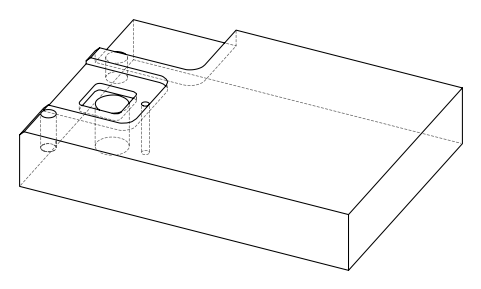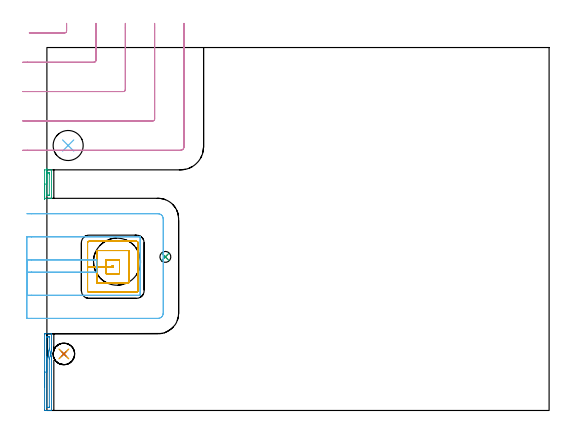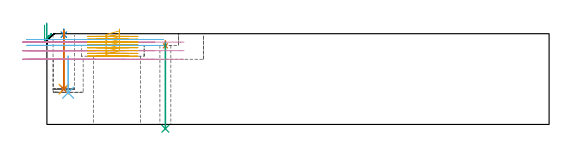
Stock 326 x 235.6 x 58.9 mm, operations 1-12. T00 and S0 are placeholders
(PLAN: 13 operations, 8 tool changes, 18.1 min)
(1 SPOT_DRILL | STEP1HOLE_1 | NXT0321_9005460120000 | 0.03 min | 736 mm3)
(2 SPOT_DRILL_1 | STEP1POCKET | NXT0321_9005460120000 | 0.03 min | 3 mm3)
(3 DRILL_THROUGH_HOLE_INTO_CENTER | STEP1HOLE_1 | NXT0301_042 | 0.23 min | 2039 mm3)
(4 DRILL_BLIND_HOLE_INTO_CENTER | STEP1POCKET | NXT0301_042 | 0.15 min | 1380 mm3)
(5 DRILL_TO_ENLARGE_BLIND_HOLE | STEP1POCKET | UGT0301_374 | 0.15 min | 3386 mm3)
(6 INDEXABLE_INSERT_DRILL_BLIND_HOLE_FROM_SOLID | STEP1POCKET_1 | NXT0302_010 | 0.1 min | 11358 mm3)
(7 BORE_BLIND_HOLE | STEP1POCKET | UGT0332_064 | 0.15 min | 763 mm3)
(8 AREA_MILL | FG_CHAMFER_SURFACE | UGT0205_001 | 0.97 min | 535 mm3)
(9 AREA_MILL_1 | FG_CHAMFER_SURFACE_1 | UGT0205_001 | 0.47 min | 250 mm3)
(10 MILL_CORNER_NOTCH_RECTANGULAR | CORNER_NOTCH_RECTANGULAR | UGT0201_109 | Follow Part, ap 6.35, ae 75% | 3.64 min | 128270 mm3)
(11 MILL_RECTANGULAR_POCKET | POCKET_RECTANGULAR_STRAIGHT | NXT0201_009 | Follow Part, ap 2, ae 75% | 5.05 min | 24070 mm3)
(12 MILL_SLOT | SLOT_PARTIAL_RECTANGULAR | UGT0201_136 | Follow Part, ap 5, ae 75% | 2.79 min | 43195 mm3)
(13 MILL_THROUGH_HOLE_FROM_SOLID_MATERIAL | STEP1HOLE | UGT0201_136 | Circular | 4.38 min | 32365 mm3)
(TOOL NXT0321_9005460120000 | NC Spot Drill, 142deg, 12mm, Carbide, Uncoated | D12 PA142 FL30 Z2)
(TOOL NXT0301_042 | Carbide Drill 7.1mm [860.1-0710-057A1-MM 2214] | D7.1 PA140 FL85 Z2)
(TOOL UGT0301_374 | Twist Drill Flat Bottom 13 mm | D13 PA180 FL101 Z2)
(TOOL NXT0302_010 | Index. Insert Drill 19.5mm [880-D1950L25-05] | D19.5 PA176 FL98 Z2)
(TOOL UGT0332_064 | 14 mm Boring Bar Slip Fit | D14)
(TOOL UGT0205_001 | Chamfer Mill 20 x 3 x 45 deg. | D20 FL50 Z2)
(TOOL UGT0201_109 | End Mill 25.4 mm | D25.4 FL25 Z2)
(TOOL NXT0201_009 | ENDMILL 8mm [2P460-0800-NA 1630] | D8 FL26 Z6)
(TOOL UGT0201_136 | Carbide End Mill 20.0 | D20 FL30 Z4)
(OP 1 SPOT_DRILL)
G17 G21 G94 G90
T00 M6
G54
G17 G0 G90 X76.9 Y99.7 S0 M3
G43 Z68.9 H0
G94 G81 G98 Z50.994 F250. R54.3
G80
M5
M2
(OP 2 SPOT_DRILL_1)
G17 G21 G94 G90
T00 M6
G54
G17 G0 G90 X11. Y36.7 S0 M3
G43 Z68.9 H0
G94 G81 G98 Z58.297 F250. R61.9
G80
M5
M2
(OP 3 DRILL_THROUGH_HOLE_INTO_CENTER)
G17 G21 G94 G90
T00 M6
G54
G17 G0 G90 X76.9 Y99.7 S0 M3
G43 Z68.9 H1
G94 G73 G98 Z-2.792 F250. Q6.762 R53.3
G80
M5
M2
(OP 4 DRILL_BLIND_HOLE_INTO_CENTER)
G17 G21 G94 G90
T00 M6
G54
G17 G0 G90 X11. Y36.7 S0 M3
G43 Z68.9 H1
G94 G81 G98 Z22.9 F250. R60.9
G80
M5
M2
(OP 5 DRILL_TO_ENLARGE_BLIND_HOLE)
G17 G21 G94 G90
T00 M6
G54
G17 G0 G90 X11. Y36.7 S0 M3
G43 Z68.9 H0
G94 G73 G98 Z22.9 F250. Q12. R60.9
G80
M5
M2
(OP 6 INDEXABLE_INSERT_DRILL_BLIND_HOLE_FROM_SOLID)
G17 G21 G94 G90
T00 M6
G54
G17 G0 G90 X13.8 Y172. S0 M3
G43 Z68.9 H1
G94 G81 G98 Z20.6 F250. R44.3
G80
M5
M2
(OP 7 BORE_BLIND_HOLE)
G17 G21 G94 G90
T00 M6
G54
G17 G0 G90 X11. Y36.7 S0 M3
G43 Z68.9 H0
G94 G85 G98 Z22.9 F250. R60.9
G80
M5
M2
(OP 8 AREA_MILL)
G17 G21 G94 G90
T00 M6
G54
G17 G0 G90 X-1.5 Y14.9 S1061 M3
G43 Z68.9 H0
Z64.4
G94 G1 Y14.938 Z63.528 F250.
Y15.052 Z62.664
Y15.241 Z61.812
Y15.503 Z60.98
Y15.837 Z60.174
Y16.24 Z59.4
Y16.708 Z58.664
Y17.24 Z57.972
Y17.829 Z57.329
Y18.472 Z56.74
Y19.164 Z56.209
Y19.9 Z55.74
Y20.674 Z55.337
Y21.48 Z55.003
Y22.312 Z54.741
Y23.164 Z54.552
Y24.028 Z54.438
Y24.9 Z54.4
Y49.278
X-1.497 Y49.481 Z54.403
X-1.491 Y49.799 Z54.405
X-1.174 Y49.8 Z54.724
X-1.017 Z54.881
X2.831 Y49.799 Z58.73
X2.995 Y49.79 Z58.893
X3. Y49.721 Z58.9
Y39.524
X3.005 Y39.327 Z58.892
X2.963 Y39.196 Z58.858
X2.91 Y39.038 Z58.805
X2.773 Y38.603 Z58.67
X2.665 Y38.163 Z58.56
X2.593 Y37.754 Z58.484
X2.587 Y37.719 Z58.479
X2.533 Y37.277 Z58.431
X2.526 Y37.143 Z58.424
X2.523 Y37.075 Z58.42
X2.522 Y37.039 Z58.416
X2.512 Y36.835 Z58.405
X2.515 Y36.667
X2.516 Y36.393 Z58.413
X2.551 Y35.951 Z58.443
X2.58 Y35.728 Z58.478
X2.612 Y35.508 Z58.51
X2.698 Y35.095 Z58.594
X2.704 Y35.067 Z58.6
X2.825 Y34.623 Z58.725
X2.971 Y34.183 Z58.868
X3.002 Y34.08 Z58.898
X3. Y33.383 Z58.9
Y0.072
X3.001 Y0.01 Z58.899
X2.829 Y0. Z58.727
X-1.259 Z54.639
X-1.491 Y0.01 Z54.405
X-1.499 Y0.196 Z54.399
X-1.5 Y24.9 Z54.4
X-0.086 Z55.814
Y47.505
X-0.083 Y47.715 Z55.817
X-0.081 Y47.766 Z55.819
X-0.08 Y47.784 Z55.82
X-0.033 Y47.79 Z55.867
X0.162 Y47.795 Z56.062
X0.457 Y47.799 Z56.357
X0.75 Y47.8 Z56.65
X1.341 Y47.799 Z57.241
X1.492 Y47.795 Z57.392
X1.539 Y47.79 Z57.439
X1.579 Y47.783 Z57.479
X1.585 Y47.505 Z57.485
Y40.413
X1.581 Y39.994 Z57.481
X1.579 Y39.786 Z57.479
X1.539 Y39.622 Z57.439
X1.515 Y39.527 Z57.415
X1.358 Y38.917 Z57.258
X1.296 Y38.64 Z57.196
X1.213 Y38.176 Z57.113
X1.161 Y37.754 Z57.061
X1.126 Y37.377 Z57.026
X1.102 Y36.867 Z57.002
X1.105 Y36.512 Z57.005
X1.13 Y35.981 Z57.03
X1.166 Y35.564 Z57.066
X1.234 Y35.095 Z57.134
X1.299 Y34.759 Z57.199
X1.429 Y34.208 Z57.329
X1.531 Y33.817 Z57.431
X1.564 Y33.691 Z57.464
X1.579 Y33.578 Z57.479
X1.585 Y33.371 Z57.485
Y33.322
Y2.295
X1.583 Y2.085 Z57.483
X1.581 Y2.034 Z57.481
X1.58 Y2.016 Z57.48
X1.533 Y2.01 Z57.433
X1.338 Y2.005 Z57.238
X1.043 Y2.001 Z56.943
X0.75 Y2. Z56.65
X0.159 Y2.001 Z56.059
X0.008 Y2.005 Z55.908
X-0.04 Y2.01 Z55.86
X-0.079 Y2.016 Z55.821
X-0.086 Y2.295 Z55.814
Y24.9
Y25.772 Z55.852
Y26.636 Z55.966
Y27.488 Z56.155
Y28.32 Z56.417
Y29.126 Z56.751
Y29.9 Z57.154
Y30.636 Z57.623
Y31.328 Z58.154
Y31.971 Z58.743
Y32.56 Z59.386
Y33.092 Z60.079
Y33.56 Z60.814
Y33.963 Z61.588
Y34.297 Z62.394
Y34.559 Z63.226
Y34.748 Z64.078
Y34.862 Z64.943
Y34.9 Z65.814
G0 Z68.9
M5
M2
(OP 9 AREA_MILL_1)
G17 G21 G94 G90
T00 M6
G54
G17 G0 G90 X-1.5 Y136.95 S1061 M3
G43 Z68.9 H0
Z64.4
G94 G1 Y136.988 Z63.528 F250.
Y137.102 Z62.664
Y137.291 Z61.812
Y137.553 Z60.98
Y137.887 Z60.174
Y138.29 Z59.4
Y138.758 Z58.664
Y139.29 Z57.972
Y139.879 Z57.329
Y140.522 Z56.74
Y141.214 Z56.209
Y141.95 Z55.74
Y142.724 Z55.337
Y143.53 Z55.003
Y144.362 Z54.741
Y145.214 Z54.552
Y146.078 Z54.438
Y146.95 Z54.4
Y156.2
X3. Z58.9
Y137.7
X-1.5 Z54.4
Y146.95
X-0.086 Z55.814
X-0.085 Y153.996 Z55.815
X-0.084 Y154.1 Z55.816
X-0.082 Y154.152 Z55.818
X-0.079 Y154.173 Z55.821
X-0.065 Y154.19 Z55.835
X0.341 Y154.197 Z56.241
X0.546 Y154.2 Z56.446
X0.75 Z56.65
X1.43 Y154.199 Z57.33
X1.52 Y154.195 Z57.42
X1.537 Y154.191 Z57.437
X1.579 Y154.173 Z57.479
X1.584 Y154.046 Z57.484
X1.585 Y153.996 Z57.485
X1.586 Y153.163 Z57.486
Y139.904
X1.584 Y139.8 Z57.484
X1.582 Y139.748 Z57.482
X1.579 Y139.727 Z57.479
X1.565 Y139.71 Z57.465
X1.159 Y139.703 Z57.059
X0.954 Y139.701 Z56.854
X0.75 Y139.7 Z56.65
X0.07 Y139.701 Z55.97
X-0.02 Y139.705 Z55.88
X-0.037 Y139.709 Z55.863
X-0.079 Y139.727 Z55.821
X-0.084 Y139.854 Z55.816
X-0.085 Y139.904 Z55.815
X-0.086 Y140.737 Z55.814
Y146.95
Y147.822 Z55.852
Y148.686 Z55.966
Y149.538 Z56.155
Y150.37 Z56.417
Y151.176 Z56.751
Y151.95 Z57.154
Y152.686 Z57.623
Y153.378 Z58.154
Y154.021 Z58.743
Y154.61 Z59.386
Y155.142 Z60.079
Y155.61 Z60.814
Y156.013 Z61.588
Y156.347 Z62.394
Y156.609 Z63.226
Y156.798 Z64.078
Y156.912 Z64.943
Y156.95 Z65.814
G0 Z68.9
M5
M2
(OP 10 MILL_CORNER_NOTCH_RECTANGULAR)
G17 G21 G94 G90
T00 M6
G54
G17 G0 G90 X-11.429 Y245.1 S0 M3
G43 Z68.994 H0
Z53.429
G94 G1 X-8.429 F250.
X11.536 F500.
G3 X12.8 Y246.364 R1.27
G1 Y248.3
Y251.3 F250.
G0 Z68.994
X-15.7 Y226.05
Z53.429
G1 X-12.7
X30.586 F500.
G3 X31.85 Y227.314 R1.27
G1 Y248.3
Y251.3 F250.
G0 Z68.994
X-15.7 Y207.
Z53.429
G1 X-12.7
X49.635 F500.
G3 X50.9 Y208.265 R1.27
G1 Y248.3
Y251.3 F250.
G0 Z68.994
X-15.7 Y187.95
Z53.429
G1 X-12.7
X68.685 F500.
G3 X69.95 Y189.215 R1.27
G1 Y248.3
Y251.3 F250.
G0 Z68.994
X-15.7 Y168.9
Z53.429
G1 X-12.7
X86.7 F500.
G3 X89. Y171.2 R2.3
G1 Y248.3
Y251.3 F250.
G0 Z68.994
X-11.429 Y245.1
Z47.864
G1 X-8.429
X11.536 F500.
G3 X12.8 Y246.364 R1.27
G1 Y248.3
Y251.3 F250.
G0 Z68.994
X-15.7 Y226.05
Z47.864
G1 X-12.7
X30.586 F500.
G3 X31.85 Y227.314 R1.27
G1 Y248.3
Y251.3 F250.
G0 Z68.994
X-15.7 Y207.
Z47.864
G1 X-12.7
X49.635 F500.
G3 X50.9 Y208.265 R1.27
G1 Y248.3
Y251.3 F250.
G0 Z68.994
X-15.7 Y187.95
Z47.864
G1 X-12.7
X68.685 F500.
G3 X69.95 Y189.215 R1.27
G1 Y248.3
Y251.3 F250.
G0 Z68.994
X-15.7 Y168.9
Z47.864
G1 X-12.7
X86.7 F500.
G3 X89. Y171.2 R2.3
G1 Y248.3
Y251.3 F250.
G0 Z68.994
X-11.429 Y245.1
Z42.3
G1 X-8.429
X11.536 F500.
G3 X12.8 Y246.364 R1.27
G1 Y248.3
Y251.3 F250.
G0 Z68.994
X-15.7 Y226.05
Z42.3
G1 X-12.7
X30.586 F500.
G3 X31.85 Y227.314 R1.27
G1 Y248.3
Y251.3 F250.
G0 Z68.994
X-15.7 Y207.
Z42.3
G1 X-12.7
X49.635 F500.
G3 X50.9 Y208.265 R1.27
G1 Y248.3
Y251.3 F250.
G0 Z68.994
X-15.7 Y187.95
Z42.3
G1 X-12.7
X68.685 F500.
G3 X69.95 Y189.215 R1.27
G1 Y248.3
Y251.3 F250.
G0 Z68.994
X-15.7 Y168.9
Z42.3
G1 X-12.7
X86.7 F500.
G3 X89. Y171.2 R2.3
G1 Y248.3
Y251.3 F250.
G0 Z68.994
M5
M2
(OP 11 MILL_RECTANGULAR_POCKET)
G17 G21 G94 G90
T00 M6
G54
G17 G0 G90 X47.1 Y92.949 S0 M3
G43 Z68.994 H1
Z61.993
G94 G1 Y97.8 Z60.694 F250.
X38.4 Z58.363
Y93.3 Z57.157
X42.4
Y92.8 F500.
X43.1
Y93.8
X42.4
Y93.3
X38.4
Y88.8
X47.1
Y97.8
X38.4
Y93.3
X32.4
Y82.8
X53.1
Y103.8
X32.4
Y93.3
X26.4
Y77.7
G3 X27.3 Y76.8 R0.9
G1 X58.2
G3 X59.1 Y77.7 R0.9
G1 Y108.9
G3 X58.2 Y109.8 R0.9
G1 X27.3
G3 X26.4 Y108.9 R0.9
G1 Y93.3
Y92.3
G0 X47.1 Y92.949 Z60.157
G1 Y97.8 Z58.857 F250.
X38.4 Z56.526
Y93.3 Z55.32
X42.4
Y92.8 F500.
X43.1
Y93.8
X42.4
Y93.3
X38.4
Y88.8
X47.1
Y97.8
X38.4
Y93.3
X32.4
Y82.8
X53.1
Y103.8
X32.4
Y93.3
X26.4
Y77.7
G3 X27.3 Y76.8 R0.9
G1 X58.2
G3 X59.1 Y77.7 R0.9
G1 Y108.9
G3 X58.2 Y109.8 R0.9
G1 X27.3
G3 X26.4 Y108.9 R0.9
G1 Y93.3
Y92.3
G0 X47.1 Y92.949 Z58.32
G1 Y97.8 Z57.02 F250.
X38.4 Z54.689
Y93.3 Z53.483
X42.4
Y92.8 F500.
X43.1
Y93.8
X42.4
Y93.3
X38.4
Y88.8
X47.1
Y97.8
X38.4
Y93.3
X32.4
Y82.8
X53.1
Y103.8
X32.4
Y93.3
X26.4
Y77.7
G3 X27.3 Y76.8 R0.9
G1 X58.2
G3 X59.1 Y77.7 R0.9
G1 Y108.9
G3 X58.2 Y109.8 R0.9
G1 X27.3
G3 X26.4 Y108.9 R0.9
G1 Y93.3
Y92.3
G0 X47.1 Y92.949 Z56.483
G1 Y97.8 Z55.184 F250.
X38.4 Z52.853
Y93.3 Z51.647
X42.4
Y92.8 F500.
X43.1
Y93.8
X42.4
Y93.3
X38.4
Y88.8
X47.1
Y97.8
X38.4
Y93.3
X32.4
Y82.8
X53.1
Y103.8
X32.4
Y93.3
X26.4
Y77.7
G3 X27.3 Y76.8 R0.9
G1 X58.2
G3 X59.1 Y77.7 R0.9
G1 Y108.9
G3 X58.2 Y109.8 R0.9
G1 X27.3
G3 X26.4 Y108.9 R0.9
G1 Y93.3
Y92.3
G0 X47.1 Y92.949 Z54.647
G1 Y97.8 Z53.347 F250.
X38.4 Z51.016
Y93.3 Z49.81
X42.4
Y92.8 F500.
X43.1
Y93.8
X42.4
Y93.3
X38.4
Y88.8
X47.1
Y97.8
X38.4
Y93.3
X32.4
Y82.8
X53.1
Y103.8
X32.4
Y93.3
X26.4
Y77.7
G3 X27.3 Y76.8 R0.9
G1 X58.2
G3 X59.1 Y77.7 R0.9
G1 Y108.9
G3 X58.2 Y109.8 R0.9
G1 X27.3
G3 X26.4 Y108.9 R0.9
G1 Y93.3
Y92.3
G0 X47.1 Y92.949 Z52.81
G1 Y97.8 Z51.51 F250.
X38.4 Z49.179
Y93.3 Z47.973
X42.4
Y92.8 F500.
X43.1
Y93.8
X42.4
Y93.3
X38.4
Y88.8
X47.1
Y97.8
X38.4
Y93.3
X32.4
Y82.8
X53.1
Y103.8
X32.4
Y93.3
X26.4
Y77.7
G3 X27.3 Y76.8 R0.9
G1 X58.2
G3 X59.1 Y77.7 R0.9
G1 Y108.9
G3 X58.2 Y109.8 R0.9
G1 X27.3
G3 X26.4 Y108.9 R0.9
G1 Y93.3
Y92.3
G0 X47.1 Y92.949 Z50.973
G1 Y97.8 Z49.674 F250.
X38.4 Z47.342
Y93.3 Z46.137
X42.4
Y92.8 F500.
X43.1
Y93.8
X42.4
Y93.3
X38.4
Y88.8
X47.1
Y97.8
X38.4
Y93.3
X32.4
Y82.8
X53.1
Y103.8
X32.4
Y93.3
X26.4
Y77.7
G3 X27.3 Y76.8 R0.9
G1 X58.2
G3 X59.1 Y77.7 R0.9
G1 Y108.9
G3 X58.2 Y109.8 R0.9
G1 X27.3
G3 X26.4 Y108.9 R0.9
G1 Y93.3
Y92.3
G0 X47.1 Y92.949 Z49.137
G1 Y97.8 Z47.837 F250.
X38.4 Z45.506
Y93.3 Z44.3
X42.4
Y92.8 F500.
X43.1
Y93.8
X42.4
Y93.3
X38.4
Y88.8
X47.1
Y97.8
X38.4
Y93.3
X32.4
Y82.8
X53.1
Y103.8
X32.4
Y93.3
X26.4
Y77.7
G3 X27.3 Y76.8 R0.9
G1 X58.2
G3 X59.1 Y77.7 R0.9
G1 Y108.9
G3 X58.2 Y109.8 R0.9
G1 X27.3
G3 X26.4 Y108.9 R0.9
G1 Y93.3
Y92.3
G0 Z68.994
M5
M2
(OP 12 MILL_SLOT)
G17 G21 G94 G90
T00 M6
G54
G17 G0 G90 X-13. Y89.8 S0 M3
G43 Z68.994 H0
Z55.147
G94 G1 X-10. F250.
X32.4 F500.
Y97.7
X-10.
X-13. F250.
Y74.8
X-10.
X60.5 F500.
Y112.7
X-10.
X-13. F250.
Y59.8
X-10.
X72.2 F500.
G3 X75.5 Y63.1 R3.3
G1 Y124.4
G3 X72.2 Y127.7 R3.3
G1 X-10.
X-13. F250.
G0 Y89.8 Z51.3
G1 X-10.
X32.4 F500.
Y97.7
X-10.
X-13. F250.
Y74.8
X-10.
X60.5 F500.
Y112.7
X-10.
X-13. F250.
Y59.8
X-10.
X72.2 F500.
G3 X75.5 Y63.1 R3.3
G1 Y124.4
G3 X72.2 Y127.7 R3.3
G1 X-10.
X-13. F250.
G0 Z68.994
M5
M2
